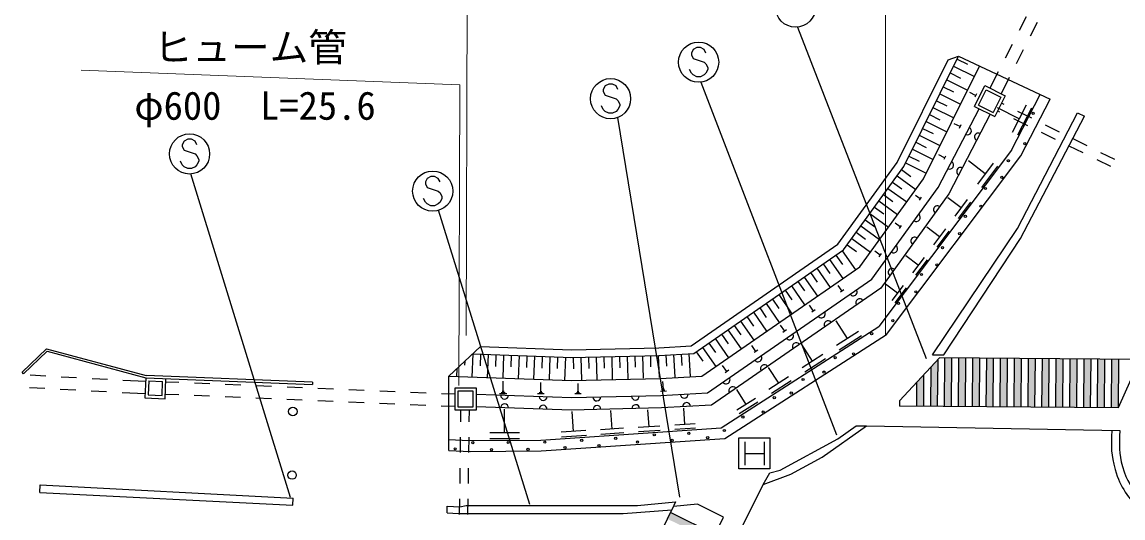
# Model space of a CAD drawing. Units: millimetres, scale not verified. Extents: x 40000 to 680000, y 20000 to 380000.
# Drawn here: x 222615 to 293856, y 286996 to 319073 of the extents above; entities that cross this region are included whole.
import ezdxf
from ezdxf.enums import TextEntityAlignment as Align

# ---------------------------------------------------------------- set-up
doc = ezdxf.new("R2010")
doc.units = ezdxf.units.MM
doc.header["$LTSCALE"] = 1000
for name, color, linetype, lineweight in [('M-BGD', 7, 'Continuous', 25), ('M-STR-HTXT', 7, 'Continuous', 13), ('M-STR-STRC', 7, 'Continuous', 25), ('M-STR-STRD', 7, 'Continuous', 25)]:
    doc.layers.add(name, color=color, linetype=linetype, lineweight=lineweight)
doc.styles.add('ＭＳ ゴシック', font='')
doc.styles.get('ＭＳ ゴシック').set_extended_font_data('MS Gothic')

msp = doc.modelspace()

# ---------------------------------------------------------------- hatches: boundary and pattern name
at = {"layer": 'M-STR-STRC'}
for points in [[(281842, 294211), (281865, 297212), (281412, 296729), (281392, 294214)], [(282742, 294204), (282766, 297342), (282316, 297345), (282292, 294207)], [(283642, 294197), (283666, 297335), (283216, 297338), (283192, 294200)], [(284542, 294190), (284566, 297328), (284116, 297331), (284092, 294193)], [(285442, 294182), (285466, 297320), (285016, 297324), (284992, 294186)], [(286342, 294175), (286366, 297313), (285916, 297317), (285892, 294179)], [(287241, 294168), (287266, 297306), (286816, 297310), (286791, 294172)], [(288141, 294161), (288166, 297299), (287716, 297303), (287691, 294165)], [(289041, 294154), (289066, 297292), (288616, 297296), (288591, 294158)], [(289941, 294147), (289966, 297285), (289516, 297288), (289491, 294150)], [(290841, 294140), (290866, 297278), (290416, 297281), (290391, 294143)], [(291741, 294133), (291766, 297271), (291316, 297274), (291291, 294136)], [(292641, 294125), (292666, 297264), (292216, 297267), (292191, 294129)], [(293541, 294118), (293566, 297256), (293116, 297260), (293091, 294122)], [(280942, 294218), (280958, 296247), (280504, 295764), (280492, 294222)], [(267254, 285532), (267452, 285936), (264578, 287341), (264381, 286937)]]:
    msp.add_hatch(color=256, dxfattribs=at).paths.add_polyline_path(points)

# ---------------------------------------------------------------- linework, layer by layer
at = {"layer": 'M-BGD'}
for p, q in [((287592, 319411), (287139, 318520)), ((288306, 319052), (287854, 318160)), ((286687, 317628), (286234, 316736)), ((287401, 317268), (286949, 316377)), ((279236, 309978), (282535, 316628)), ((279665, 309718), (283206, 316856)), ((283116, 316674), (283788, 316340)), ((282672, 315778), (283343, 315445)), ((282894, 316226), (284238, 315559)), ((285781, 315844), (285247, 314792)), ((282449, 315330), (283793, 314663)), ((284242, 313617), (284911, 314959)), ((284911, 314959), (286224, 314304)), ((286496, 315485), (285963, 314435)), ((282005, 314434), (283349, 313767)), ((282227, 314882), (282899, 314549)), ((284317, 314324), (283941, 314511)), ((284373, 314437), (284261, 314211)), ((284510, 313706), (285001, 314691)), ((285001, 314691), (285956, 314215)), ((285956, 314215), (285465, 313230)), ((286224, 314304), (285555, 312962)), ((286647, 310787), (288503, 314385)), ((281561, 313538), (282904, 312872)), ((281783, 313986), (282455, 313653)), ((281898, 308369), (284547, 313465)), ((284242, 313617), (285555, 312962)), ((284510, 313706), (285465, 313230)), ((287137, 312812), (285739, 313533)), ((286167, 313742), (285988, 313831)), ((287587, 313686), (286686, 311938)), ((287936, 313505), (287035, 311758)), ((281338, 313090), (282010, 312757)), ((285263, 313108), (282585, 307953)), ((285894, 313243), (285734, 313321)), ((287690, 312363), (286792, 312803)), ((287957, 312850), (287062, 313296)), ((280894, 312195), (281566, 311861)), ((281116, 312642), (282460, 311976)), ((283315, 312308), (282940, 312494)), ((283371, 312420), (283259, 312195)), ((289747, 311958), (288852, 312404)), ((280672, 311747), (282015, 311080)), ((289486, 311483), (288588, 311923)), ((291537, 311066), (290642, 311512)), ((286647, 310787), (278061, 299380)), ((280227, 310851), (281571, 310184)), ((280449, 311299), (281121, 310965)), ((291282, 310602), (290384, 311043)), ((293327, 310174), (292432, 310620)), ((275410, 304696), (279236, 309978)), ((279783, 309955), (281127, 309288)), ((280005, 310403), (280677, 310070)), ((282313, 310292), (281940, 310477)), ((282369, 310404), (282257, 310180)), ((284949, 309264), (283859, 310085)), ((285462, 309945), (284436, 308583)), ((293078, 309722), (292180, 310162)), ((275764, 304334), (279665, 309718)), ((279527, 309527), (280134, 309087)), ((285734, 309740), (284709, 308378)), ((278940, 308718), (279548, 308278)), ((279234, 309123), (280448, 308242)), ((277609, 302448), (281898, 308369)), ((282585, 307953), (278177, 301868)), ((278354, 307908), (278961, 307468)), ((278647, 308313), (279862, 307433)), ((280732, 307641), (280421, 307863)), ((277767, 307098), (278374, 306658)), ((278060, 307503), (279275, 306623)), ((280799, 307735), (280666, 307548)), ((283381, 307059), (282526, 307702)), ((283783, 307593), (282979, 306525)), ((283996, 307432), (283192, 306364)), ((277474, 306693), (278688, 305813)), ((276887, 305883), (278102, 305003)), ((277180, 306288), (277788, 305848)), ((279441, 305824), (279112, 306057)), ((279511, 305923), (279371, 305726)), ((281982, 305186), (281155, 305809)), ((282371, 305703), (281593, 304669)), ((276300, 305073), (277515, 304193)), ((276594, 305478), (277201, 305038)), ((282578, 305548), (281800, 304514)), ((265921, 298130), (275410, 304696)), ((266090, 297639), (275764, 304334)), ((275693, 304284), (276547, 303051)), ((276007, 304669), (276614, 304229)), ((278142, 303997), (277797, 304242)), ((274871, 303715), (275725, 302482)), ((275282, 304000), (275709, 303383)), ((278216, 304100), (278068, 303894)), ((280609, 303348), (279809, 303951)), ((280986, 303849), (280233, 302848)), ((281186, 303698), (280433, 302698)), ((273638, 302862), (274064, 302245)), ((274049, 303146), (274902, 301913)), ((274460, 303431), (274887, 302814)), ((266970, 295086), (277609, 302448)), ((272815, 302293), (273242, 301676)), ((273226, 302577), (274080, 301344)), ((279262, 301544), (278488, 302127)), ((278177, 301868), (267240, 294300)), ((271582, 301439), (272435, 300206)), ((271993, 301724), (272420, 301107)), ((272404, 302008), (273258, 300775)), ((275692, 301675), (275437, 302040)), ((275801, 301752), (275582, 301599)), ((279626, 302028), (278897, 301060)), ((279819, 301882), (279091, 300915)), ((270759, 300870), (271613, 299637)), ((271171, 301155), (271597, 300538)), ((273833, 300377), (273573, 300750)), ((269526, 300017), (269953, 299400)), ((269937, 300301), (270791, 299068)), ((270348, 300586), (270775, 299969)), ((273945, 300455), (273722, 300299)), ((267866, 292826), (278061, 299380)), ((268704, 299448), (269130, 298831)), ((269115, 299732), (269968, 298499)), ((271970, 299076), (271704, 299457)), ((276029, 298604), (275295, 299753)), ((267470, 298594), (268324, 297361)), ((267881, 298879), (268308, 298262)), ((268293, 299163), (269146, 297930)), ((272085, 299155), (271856, 298996)), ((276747, 299063), (275312, 298145)), ((276931, 298776), (275495, 297858)), ((252291, 298087), (258180, 297878)), ((258180, 297878), (263825, 298008)), ((263825, 298008), (265921, 298130)), ((266648, 298025), (267501, 296792)), ((267059, 298309), (267486, 297693)), ((270102, 297770), (269830, 298160)), ((270219, 297852), (269985, 297689)), ((273762, 297131), (273070, 298213)), ((251260, 297118), (251251, 296873)), ((251778, 297604), (251724, 296106)), ((251778, 297605), (258221, 297377)), ((252277, 297586), (252251, 296837)), ((252777, 297569), (252723, 296070)), ((253277, 297551), (253250, 296802)), ((253776, 297533), (253723, 296035)), ((254276, 297515), (254249, 296766)), ((254776, 297497), (254722, 296000)), ((255275, 297479), (255249, 296731)), ((255775, 297462), (255722, 295964)), ((256275, 297444), (256248, 296695)), ((256774, 297426), (256721, 295929)), ((257274, 297408), (257247, 296659)), ((257774, 297390), (257720, 295893)), ((258133, 297377), (263872, 297509)), ((258274, 297380), (258291, 296632)), ((258773, 297392), (258808, 295899)), ((259273, 297403), (259290, 296657)), ((259773, 297415), (259807, 295934)), ((260273, 297426), (260290, 296686)), ((260773, 297438), (260807, 295968)), ((261273, 297449), (261290, 296714)), ((261773, 297461), (261806, 296002)), ((262273, 297472), (262289, 296743)), ((262772, 297483), (262806, 296036)), ((263272, 297495), (263289, 296771)), ((263772, 297510), (263852, 296072)), ((263819, 297507), (266090, 297639)), ((264271, 297538), (264311, 296819)), ((264770, 297566), (264852, 296106)), ((265270, 297593), (265310, 296864)), ((265769, 297621), (265851, 296140)), ((266237, 297740), (266659, 297131)), ((274438, 297564), (273086, 296699)), ((274611, 297293), (273259, 296428)), ((250742, 296631), (250725, 296141)), ((268229, 296462), (267951, 296860)), ((268348, 296545), (268110, 296379)), ((271577, 295712), (270927, 296730)), ((250239, 296158), (258167, 295877)), ((253751, 295178), (253751, 295834)), ((256190, 295162), (256190, 295748)), ((258592, 295151), (258592, 295687)), ((264114, 295319), (264080, 295819)), ((272214, 296119), (270941, 295305)), ((272376, 295864), (271104, 295050)), ((251817, 295189), (250817, 295189)), ((250817, 295189), (250817, 294189)), ((251327, 295195), (251191, 295195)), ((251817, 294189), (251817, 295189)), ((252017, 294995), (258161, 294777)), ((253997, 295014), (253505, 295014)), ((253874, 295096), (253628, 295096)), ((253812, 295178), (253689, 295178)), ((256410, 295016), (255971, 295015)), ((256300, 295089), (256080, 295089)), ((256245, 295162), (256135, 295162)), ((258794, 295017), (258391, 295017)), ((258693, 295084), (258492, 295084)), ((258643, 295151), (258542, 295151)), ((264310, 295207), (263936, 295182)), ((263951, 294910), (266970, 295086)), ((264212, 295263), (264025, 295251)), ((264161, 295323), (264068, 295316)), ((269472, 294344), (268861, 295300)), ((258161, 294777), (263951, 294910)), ((267240, 294300), (263997, 294111)), ((270070, 294726), (268875, 293962)), ((270223, 294487), (269028, 293723)), ((293541, 294118), (279389, 294230)), ((250817, 294189), (251817, 294189)), ((251010, 293223), (251020, 293989)), ((251542, 293989), (251532, 293223)), ((258156, 293977), (252017, 294191)), ((253845, 292499), (253837, 294027)), ((263997, 294111), (258156, 293977)), ((258308, 292597), (258221, 293878)), ((260800, 292745), (260719, 293939)), ((263187, 292887), (263112, 293997)), ((265514, 293033), (265441, 294095)), ((256181, 292030), (267866, 292826)), ((263881, 292934), (262493, 292839)), ((266178, 293078), (264850, 292988)), ((266196, 292812), (264868, 292722)), ((277267, 292961), (293660, 292644)), ((250983, 291223), (250997, 292223)), ((251518, 292223), (251504, 291223)), ((254801, 292505), (252890, 292493)), ((254803, 292122), (252892, 292111)), ((259109, 292652), (257508, 292543)), ((259131, 292331), (257529, 292222)), ((261546, 292796), (260054, 292694)), ((261567, 292497), (260074, 292396)), ((263900, 292656), (262512, 292562)), ((250228, 292061), (251519, 292003)), ((251519, 292003), (256181, 292030)), ((250957, 289223), (250970, 290223)), ((251491, 290223), (251477, 289223)), ((270579, 289151), (271002, 289913)), ((267023, 282039), (270579, 289151)), ((250931, 287224), (250944, 288223)), ((251463, 288223), (251450, 287224)), ((258053, 274002), (264769, 287730)), ((260644, 272018), (267998, 287054))]:
    msp.add_line(p, q, dxfattribs=at)
for points in [[(316116, 340197), (295917, 299418), (293541, 294118)], [(258167, 295877), (263906, 296009), (266598, 296166), (276829, 303246), (280954, 308940), (284566, 316221)], [(250227, 291361), (251643, 291297), (256207, 291331), (268093, 292140), (278545, 298859), (287242, 310413), (289138, 314089)], [(294943, 297246), (281993, 297348), (279389, 294577), (279389, 294230)], [(267998, 287054), (266319, 287886), (264769, 287730)]]:
    msp.add_lwpolyline(points, dxfattribs=at)
for centre in [(288041, 313172), (287504, 311208), (286439, 310100), (286018, 309028), (284958, 308308), (284654, 307165), (283656, 306506), (283289, 305386), (282177, 304483), (280822, 302745), (281810, 303363), (280455, 301626), (279334, 300874), (278967, 299755), (277589, 298917), (275233, 297360), (276419, 297608), (274510, 296431), (273157, 295956), (272392, 295078), (271295, 294779), (269262, 293521), (270571, 293849), (261031, 292146), (263527, 292370), (265767, 292475), (266982, 292187), (268065, 292650), (250643, 291469), (251789, 291862), (252993, 291412), (254076, 291875), (255360, 291438), (256443, 291901), (257748, 291554), (258831, 292018), (259948, 291683), (262444, 291907), (264684, 292012)]:
    msp.add_circle(centre, 70, dxfattribs=at)
for centre, start, end in [((283799, 312026), 242.53893, 62.53893), ((284500, 311640), 62.54857, 242.54857), ((282646, 309807), 242.53893, 62.53893), ((283348, 309421), 62.54857, 242.54857), ((281848, 306935), 54.07796, 234.07796), ((280487, 306421), 234.07796, 54.07796), ((280381, 304911), 54.07796, 234.07796), ((279020, 304396), 234.07796, 54.07796), ((278914, 302886), 54.07796, 234.07796), ((276401, 301612), 214.68334, 34.68334), ((276820, 300929), 34.68334, 214.68334), ((274345, 300190), 214.68334, 34.68334), ((274764, 299507), 34.68334, 214.68334), ((272289, 298767), 214.68334, 34.68334), ((272709, 298084), 34.68334, 214.68334), ((270234, 297345), 214.68334, 34.68334), ((270653, 296662), 34.68334, 214.68334), ((268178, 295922), 214.68334, 34.68334), ((253840, 294930), 177.97172, 357.97172), ((265460, 294998), 183.3377, 3.3377), ((268597, 295239), 34.68334, 214.68334), ((253837, 294127), 358.00288, 178.00288), ((256335, 294040), 358.00288, 178.00288), ((256338, 294842), 177.97172, 357.97172), ((259806, 294815), 181.31326, 1.31326), ((259827, 294015), 1.31815, 181.31815), ((262305, 294872), 181.31326, 1.31326), ((262326, 294073), 1.31815, 181.31815), ((265619, 294206), 3.3377, 183.3377)]:
    msp.add_arc(centre, 250, start, end, dxfattribs=at)
at = {"layer": 'M-STR-HTXT'}
for p, q in [((251354, 298790), (251466, 338668)), ((278480, 298859), (278480, 338758))]:
    msp.add_line(p, q, dxfattribs=at)
msp.add_lwpolyline([(226438, 315965), (250936, 315018), (250891, 295564)], dxfattribs=at)
at = {"layer": 'M-STR-STRC'}
for p, q in [((272790, 318745), (281124, 297309)), ((266043, 317304), (265925, 317068)), ((265925, 317068), (265925, 316950)), ((266279, 317423), (266043, 317304)), ((266516, 317423), (266279, 317423)), ((266752, 317304), (266516, 317423)), ((266870, 317068), (266752, 317304)), ((265925, 316950), (266043, 316714)), ((266043, 316714), (266752, 316477)), ((266752, 316477), (266870, 316359)), ((266870, 316359), (266988, 316123)), ((265925, 315768), (265807, 316004)), ((266043, 315650), (265925, 315768)), ((266279, 315532), (266043, 315650)), ((266752, 315650), (266516, 315532)), ((266870, 315768), (266752, 315650)), ((266988, 316004), (266870, 315768)), ((266988, 316123), (266988, 316004)), ((260345, 314942), (260227, 314706)), ((260581, 315060), (260345, 314942)), ((260818, 315060), (260581, 315060)), ((261054, 314942), (260818, 315060)), ((261172, 314706), (261054, 314942)), ((266516, 315532), (266279, 315532)), ((266530, 315184), (275329, 292372)), ((260227, 314706), (260227, 314587)), ((260227, 314587), (260345, 314351)), ((260345, 314351), (261054, 314115)), ((260227, 313406), (260108, 313642)), ((261054, 314115), (261172, 313997)), ((261172, 313997), (261290, 313760)), ((261290, 313642), (261172, 313406)), ((261290, 313760), (261290, 313642)), ((260345, 313287), (260227, 313406)), ((260581, 313169), (260345, 313287)), ((260818, 313169), (260581, 313169)), ((261054, 313287), (260818, 313169)), ((261172, 313406), (261054, 313287)), ((261146, 312894), (265161, 288334)), ((233100, 311368), (232982, 311132)), ((233336, 311487), (233100, 311368)), ((233573, 311487), (233336, 311487)), ((233809, 311368), (233573, 311487)), ((233927, 311132), (233809, 311368)), ((232982, 311132), (232982, 311014)), ((232982, 311014), (233100, 310778)), ((233100, 310778), (233809, 310541)), ((232982, 309832), (232864, 310068)), ((233809, 310541), (233927, 310423)), ((233927, 310423), (234046, 310187)), ((234046, 310068), (233927, 309832)), ((234046, 310187), (234046, 310068)), ((233100, 309714), (232982, 309832)), ((233336, 309596), (233100, 309714)), ((233573, 309596), (233336, 309596)), ((233809, 309714), (233573, 309596)), ((233927, 309832), (233809, 309714)), ((248836, 308963), (248717, 308727)), ((248717, 308727), (248717, 308609)), ((248717, 308609), (248836, 308372)), ((249072, 309082), (248836, 308963)), ((249308, 309082), (249072, 309082)), ((249545, 308963), (249308, 309082)), ((249663, 308727), (249545, 308963)), ((248836, 308372), (249545, 308136)), ((249545, 308136), (249663, 308018)), ((249663, 308018), (249781, 307782)), ((249781, 307782), (249781, 307663)), ((248717, 307427), (248599, 307663)), ((248836, 307309), (248717, 307427)), ((249072, 307191), (248836, 307309)), ((249308, 307191), (249072, 307191)), ((249545, 307309), (249308, 307191)), ((249663, 307427), (249545, 307309)), ((249781, 307663), (249663, 307427)), ((281865, 297212), (281842, 294211)), ((282316, 297345), (282292, 294207)), ((282766, 297342), (282742, 294204)), ((283216, 297338), (283192, 294200)), ((283666, 297335), (283642, 294197)), ((284116, 297331), (284092, 294193)), ((284566, 297328), (284542, 294190)), ((285016, 297324), (284992, 294186)), ((285466, 297320), (285442, 294182)), ((285916, 297317), (285892, 294179)), ((286366, 297313), (286342, 294175)), ((286816, 297310), (286791, 294172)), ((287266, 297306), (287241, 294168)), ((287716, 297303), (287691, 294165)), ((288166, 297299), (288141, 294161)), ((288616, 297296), (288591, 294158)), ((289066, 297292), (289041, 294154)), ((289516, 297288), (289491, 294150)), ((289966, 297285), (289941, 294147)), ((290416, 297281), (290391, 294143)), ((290866, 297278), (290841, 294140)), ((291316, 297274), (291291, 294136)), ((291766, 297271), (291741, 294133)), ((292216, 297267), (292191, 294129)), ((292666, 297264), (292641, 294125)), ((293116, 297260), (293091, 294122)), ((293566, 297256), (293541, 294118)), ((281412, 296729), (281392, 294214)), ((280504, 295764), (280492, 294222)), ((280958, 296247), (280942, 294218)), ((269005, 290170), (269005, 292170)), ((269005, 292170), (271005, 292170)), ((271005, 292170), (271005, 290170)), ((269380, 291920), (269380, 290420)), ((270630, 291920), (270630, 290420)), ((269380, 291170), (270630, 291170)), ((271005, 290170), (269005, 290170)), ((267452, 285936), (264578, 287341))]:
    msp.add_line(p, q, dxfattribs=at)
for centre in [(272667, 320039), (266398, 316477), (260699, 314115), (233455, 310541), (249190, 308136)]:
    msp.add_circle(centre, 1300, dxfattribs=at)
at = {"layer": 'M-STR-STRD'}
for p, q in [((290916, 313199), (291364, 312974)), ((239983, 288325), (233536, 309244)), ((255465, 287875), (249575, 306894)), ((222615, 296432), (224203, 297945)), ((224203, 297945), (230644, 296212)), ((222718, 296324), (222617, 296434)), ((223152, 296243), (224151, 296189)), ((225149, 296135), (226148, 296081)), ((227146, 296027), (228145, 295973)), ((229143, 295918), (230636, 295838)), ((230621, 296063), (230568, 294764)), ((230621, 296063), (241412, 295623)), ((241418, 295773), (230644, 296212)), ((230813, 295855), (230776, 294956)), ((230813, 295855), (231712, 295819)), ((231675, 294919), (231712, 295819)), ((231912, 295810), (232772, 295774)), ((233771, 295732), (234770, 295690)), ((241418, 295773), (241412, 295623)), ((223096, 295445), (224094, 295391)), ((225093, 295337), (226091, 295283)), ((227090, 295229), (228088, 295174)), ((229087, 295120), (230579, 295039)), ((230776, 294956), (231675, 294919)), ((231879, 295011), (232756, 294974)), ((235769, 295648), (236768, 295605)), ((237768, 295563), (238767, 295521)), ((239766, 295479), (240765, 295437)), ((241764, 295394), (242763, 295352)), ((243762, 295310), (244761, 295268)), ((245760, 295226), (246760, 295183)), ((247759, 295141), (248758, 295099)), ((249757, 295057), (250617, 295020)), ((252017, 295389), (250617, 295389)), ((250617, 295389), (250617, 293989)), ((252017, 293989), (252017, 295389)), ((233755, 294932), (234754, 294890)), ((235753, 294847), (236752, 294805)), ((237751, 294763), (238750, 294721)), ((239749, 294679), (240749, 294636)), ((241748, 294594), (242747, 294552)), ((243746, 294510), (244745, 294468)), ((245744, 294425), (246743, 294383)), ((247742, 294341), (248741, 294299)), ((249741, 294257), (250617, 294220)), ((250617, 293989), (252017, 293989)), ((223758, 288643), (223783, 289141)), ((223758, 288643), (240138, 287824)), ((223758, 288643), (240138, 287824)), ((223783, 289141), (240160, 288279)), ((240138, 287824), (240160, 288279)), ((264906, 288050), (264671, 287531)), ((250125, 287325), (250133, 287754)), ((250125, 287325), (250851, 287288)), ((250133, 287754), (250936, 287712)), ((250851, 287288), (251359, 287288)), ((250936, 287712), (251359, 287796))]:
    msp.add_line(p, q, dxfattribs=at)
for points in [[(282535, 316628), (283206, 316856), (289138, 314089)], [(281534, 297546), (287031, 305715), (290916, 313199)], [(281534, 297546), (282256, 297558), (287234, 305063), (291364, 312974)], [(250227, 291361), (250239, 296158), (252291, 298087)], [(222718, 296324), (224245, 297779), (230621, 296063)], [(230621, 296063), (230568, 294764), (231867, 294711), (231920, 296010)], [(270579, 289151), (272357, 289828), (274389, 290929), (277267, 292961)], [(275405, 292114), (276590, 292961), (277267, 292961)], [(271002, 289913), (271679, 290082), (275405, 292114)], [(251359, 287796), (262451, 287796), (264906, 288050)], [(251359, 287288), (261519, 287288), (264671, 287531)]]:
    msp.add_lwpolyline(points, dxfattribs=at)
msp.add_lwpolyline([(250817, 294189), (251817, 294189), (251817, 295189), (250817, 295189)], close=True, dxfattribs=at)
for centre in [(240136, 293885), (240086, 289771)]:
    msp.add_circle(centre, 276, dxfattribs=at)
for points in [[(293131, 292654), (293071, 291573), (293088, 291084), (293354, 290130), (293698, 288894), (294173, 288409), (295070, 287330)], [(293660, 292644), (293595, 291647), (293584, 291200), (293827, 290324), (294099, 289350), (294423, 288953), (295095, 288066)]]:
    msp.add_open_spline(points, degree=3, knots=[0, 0, 0, 0, 1, 1, 1, 2, 2, 2, 2], dxfattribs=at)

# ---------------------------------------------------------------- texts
at = {"layer": 'M-STR-HTXT', "style": 'ＭＳ ゴシック'}
for s, p in [('ヒューム管', (237388, 315974)), ('φ600\u3000L=25.6', (237692, 312201))]:
    msp.add_text(s, height=1833, dxfattribs=at).set_placement(p, align=Align.BOTTOM_CENTER)

doc.saveas('drawing.dxf')
